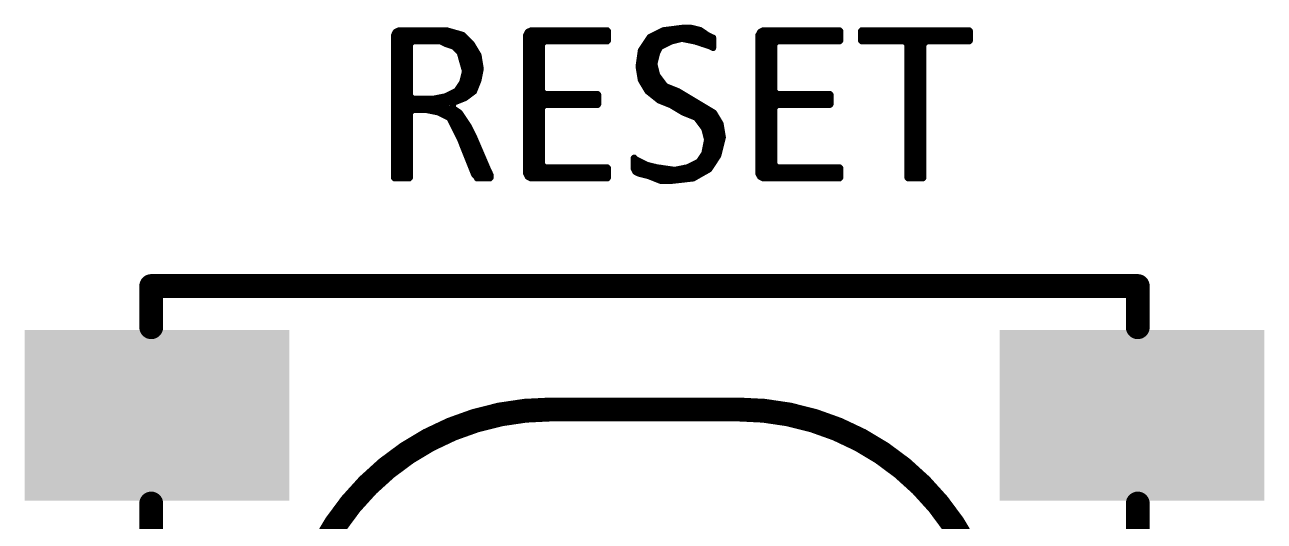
# Model space of a CAD drawing. Extents: x 17.6 to 58.9, y 21.2 to 90.7.
# Drawn here: x 30.77 to 36.05, y 40.01 to 42.12 of the extents above; entities that cross this region are included whole.
import ezdxf

# ---------------------------------------------------------------- set-up
doc = ezdxf.new("R2010")
doc.units = 0
doc.header["$MEASUREMENT"] = 0
doc.layers.get('0').update_dxf_attribs({"linetype": 'CONTINUOUS'})
doc.layers.add('SILKTOP_PHO', color=251, linetype='CONTINUOUS')

# ---------------------------------------------------------------- blocks, each defined once
blk = doc.blocks.new('ROUND_1')
at = {"const_width": 0.0127}
blk.add_lwpolyline([(-0.00635, 0, 1), (0.00635, 0, 1)], format="xyb", close=True, dxfattribs=at)
blk = doc.blocks.new('ROUND_33')
at = {"const_width": 0.0508}
blk.add_lwpolyline([(-0.0254, 0, 1), (0.0254, 0, 1)], format="xyb", close=True, dxfattribs=at)
blk = doc.blocks.new('RECTANGLE_239')
blk.add_solid([(0.563118, 0.363092), (0.563118, -0.363092), (-0.563118, 0.363092), (-0.563118, -0.363092)])

msp = doc.modelspace()

# ---------------------------------------------------------------- linework, layer by layer
at = {"layer": 'SILKTOP_PHO'}
for points, const_width in [([(32.362902, 42.095928), (32.348424, 42.088816)], 0.0254), ([(32.3596, 41.4655), (32.3596, 42.094404)], 0.0254), ([(32.566102, 42.095928), (32.362902, 42.095928)], 0.0254), ([(32.385, 41.4655), (32.385, 42.095928)], 0.0254), ([(32.4104, 42.040302), (32.4104, 42.095928)], 0.0254), ([(32.4358, 42.04843), (32.4358, 42.095928)], 0.0254), ([(32.4612, 42.04843), (32.4612, 42.095928)], 0.0254), ([(32.4866, 42.04843), (32.4866, 42.095928)], 0.0254), ([(32.512, 42.04843), (32.512, 42.095928)], 0.0254), ([(32.5374, 42.04843), (32.5374, 42.095928)], 0.0254), ([(32.5628, 42.037), (32.5628, 42.095928)], 0.0254), ([(32.634174, 42.07637), (32.566102, 42.095928)], 0.0254), ([(32.925004, 42.095928), (32.910526, 42.088816)], 0.0254), ([(32.9184, 41.468802), (32.9184, 42.092626)], 0.0254), ([(33.24987, 42.095928), (32.925004, 42.095928)], 0.0254), ([(32.9438, 41.4655), (32.9438, 42.095928)], 0.0254), ([(32.9692, 41.4655), (32.9692, 42.095928)], 0.0254), ([(32.9946, 42.04843), (32.9946, 42.095928)], 0.0254), ([(33.02, 42.04843), (33.02, 42.095928)], 0.0254), ([(33.0454, 42.04843), (33.0454, 42.095928)], 0.0254), ([(33.0708, 42.04843), (33.0708, 42.095928)], 0.0254), ([(33.0962, 42.04843), (33.0962, 42.095928)], 0.0254), ([(33.1216, 42.04843), (33.1216, 42.095928)], 0.0254), ([(33.147, 42.04843), (33.147, 42.095928)], 0.0254), ([(33.1724, 42.04843), (33.1724, 42.095928)], 0.0254), ([(33.1978, 42.04843), (33.1978, 42.095928)], 0.0254), ([(33.2232, 42.04843), (33.2232, 42.095928)], 0.0254), ([(33.2486, 42.04843), (33.2486, 42.095928)], 0.0254), ([(33.252664, 42.09288), (33.24987, 42.095928)], 0.0254), ([(33.252664, 42.051478), (33.252664, 42.09288)], 0.0254), ([(33.487868, 42.096182), (33.43021, 42.06748)], 0.0254), ([(33.568132, 42.106342), (33.487868, 42.096182)], 0.0254), ([(33.5026, 42.03827), (33.5026, 42.098214)], 0.0254), ([(33.528, 42.049446), (33.528, 42.101262)], 0.0254), ([(33.5534, 42.055796), (33.5534, 42.104564)], 0.0254), ([(33.607502, 42.106342), (33.568132, 42.106342)], 0.0254), ([(33.5788, 42.056812), (33.5788, 42.106342)], 0.0254), ([(33.6042, 42.051732), (33.6042, 42.106342)], 0.0254), ([(33.645348, 42.096944), (33.607502, 42.106342)], 0.0254), ([(33.6296, 42.045636), (33.6296, 42.100754)], 0.0254), ([(33.674812, 42.077132), (33.645348, 42.096944)], 0.0254), ([(33.913826, 42.095928), (33.899602, 42.088816)], 0.0254), ([(33.909, 41.46804), (33.909, 42.093388)], 0.0254), ([(34.238692, 42.095928), (33.913826, 42.095928)], 0.0254), ([(33.9344, 41.4655), (33.9344, 42.095928)], 0.0254), ([(33.9598, 41.4655), (33.9598, 42.095928)], 0.0254), ([(33.9852, 42.04843), (33.9852, 42.095928)], 0.0254), ([(34.0106, 42.04843), (34.0106, 42.095928)], 0.0254), ([(34.036, 42.04843), (34.036, 42.095928)], 0.0254), ([(34.0614, 42.04843), (34.0614, 42.095928)], 0.0254), ([(34.0868, 42.04843), (34.0868, 42.095928)], 0.0254), ([(34.1122, 42.04843), (34.1122, 42.095928)], 0.0254), ([(34.1376, 42.04843), (34.1376, 42.095928)], 0.0254), ([(34.163, 42.04843), (34.163, 42.095928)], 0.0254), ([(34.1884, 42.04843), (34.1884, 42.095928)], 0.0254), ([(34.2138, 42.04843), (34.2138, 42.095928)], 0.0254), ([(34.24174, 42.09288), (34.238692, 42.095928)], 0.0254), ([(34.2392, 42.048938), (34.2392, 42.09542)], 0.0254), ([(34.24174, 42.051478), (34.24174, 42.09288)], 0.0254), ([(34.332418, 42.095928), (34.329624, 42.09288)], 0.0254), ([(34.329624, 42.09288), (34.329624, 42.051478)], 0.0254), ([(34.79038, 42.095928), (34.332418, 42.095928)], 0.0254), ([(34.3408, 42.04843), (34.3408, 42.095928)], 0.0254), ([(34.3662, 42.04843), (34.3662, 42.095928)], 0.0254), ([(34.3916, 42.04843), (34.3916, 42.095928)], 0.0254), ([(34.417, 42.04843), (34.417, 42.095928)], 0.0254), ([(34.4424, 42.04843), (34.4424, 42.095928)], 0.0254), ([(34.4678, 42.04843), (34.4678, 42.095928)], 0.0254), ([(34.4932, 42.04843), (34.4932, 42.095928)], 0.0254), ([(34.5186, 42.047922), (34.5186, 42.095928)], 0.0254), ([(34.544, 41.4655), (34.544, 42.095928)], 0.0254), ([(34.5694, 41.4655), (34.5694, 42.095928)], 0.0254), ([(34.5948, 41.467532), (34.5948, 42.095928)], 0.0254), ([(34.6202, 42.04843), (34.6202, 42.095928)], 0.0254), ([(34.6456, 42.04843), (34.6456, 42.095928)], 0.0254), ([(34.671, 42.04843), (34.671, 42.095928)], 0.0254), ([(34.6964, 42.04843), (34.6964, 42.095928)], 0.0254), ([(34.7218, 42.04843), (34.7218, 42.095928)], 0.0254), ([(34.7472, 42.04843), (34.7472, 42.095928)], 0.0254), ([(34.7726, 42.04843), (34.7726, 42.095928)], 0.0254), ([(34.793428, 42.09288), (34.79038, 42.095928)], 0.0254), ([(34.793428, 42.051478), (34.793428, 42.09288)], 0.0254), ([(32.348424, 42.088816), (32.341312, 42.074338)], 0.0254), ([(32.341312, 42.074338), (32.341312, 41.468548)], 0.0254), ([(32.409638, 42.03573), (32.422338, 42.04843)], 0.0254), ([(32.422338, 42.04843), (32.536892, 42.04843)], 0.0254), ([(32.536892, 42.04843), (32.54248, 42.04716)], 0.0254), ([(32.54248, 42.04716), (32.562546, 42.037)], 0.0254), ([(32.5882, 42.028618), (32.5882, 42.089578)], 0.0254), ([(32.6136, 42.008044), (32.6136, 42.082466)], 0.0254), ([(32.672528, 42.03827), (32.634174, 42.07637)], 0.0254), ([(32.639, 41.937686), (32.639, 42.071798)], 0.0254), ([(32.6644, 41.822116), (32.6644, 42.046398)], 0.0254), ([(32.910526, 42.088816), (32.903414, 42.074338)], 0.0254), ([(32.903414, 42.074338), (32.903414, 41.48709)], 0.0254), ([(32.97174, 42.03573), (32.98444, 42.04843)], 0.0254), ([(32.98444, 42.04843), (33.24987, 42.04843)], 0.0254), ([(33.24987, 42.04843), (33.252664, 42.051478)], 0.0254), ([(33.43021, 42.06748), (33.39211, 42.01033)], 0.0254), ([(33.4264, 41.831768), (33.4264, 42.061638)], 0.0254), ([(33.4518, 41.959022), (33.4518, 42.078402)], 0.0254), ([(33.4772, 42.02557), (33.4772, 42.091102)], 0.0254), ([(33.47847, 42.026332), (33.520126, 42.04716)], 0.0254), ([(33.520126, 42.04716), (33.522666, 42.048176)], 0.0254), ([(33.522666, 42.048176), (33.564322, 42.05859)], 0.0254), ([(33.564322, 42.05859), (33.56991, 42.05859)], 0.0254), ([(33.56991, 42.05859), (33.62198, 42.048176)], 0.0254), ([(33.62198, 42.048176), (33.623504, 42.047922)], 0.0254), ([(33.623504, 42.047922), (33.685988, 42.027094)], 0.0254), ([(33.655, 42.037254), (33.655, 42.09034)], 0.0254), ([(33.676082, 42.07637), (33.674812, 42.077132)], 0.0254), ([(33.69691, 42.065956), (33.676082, 42.07637)], 0.0254), ([(33.6804, 42.028872), (33.6804, 42.074338)], 0.0254), ([(33.700466, 42.06494), (33.69691, 42.065956)], 0.0254), ([(33.700466, 42.020236), (33.700466, 42.06494)], 0.0254), ([(33.899602, 42.088816), (33.892236, 42.074338)], 0.0254), ([(33.892236, 42.074338), (33.892236, 41.48709)], 0.0254), ([(33.960562, 42.03573), (33.973262, 42.04843)], 0.0254), ([(33.973262, 42.04843), (34.238692, 42.04843)], 0.0254), ([(34.238692, 42.04843), (34.24174, 42.051478)], 0.0254), ([(34.329624, 42.051478), (34.332418, 42.04843)], 0.0254), ([(34.332418, 42.04843), (34.514536, 42.04843)], 0.0254), ([(34.514536, 42.04843), (34.527236, 42.03573)], 0.0254), ([(34.595562, 42.03573), (34.608262, 42.04843)], 0.0254), ([(34.608262, 42.04843), (34.79038, 42.04843)], 0.0254), ([(34.79038, 42.04843), (34.793428, 42.051478)], 0.0254), ([(32.409638, 41.817036), (32.409638, 42.03573)], 0.0254), ([(32.562546, 42.037), (32.592772, 42.027094)], 0.0254), ([(32.592772, 42.027094), (32.597852, 42.023792)], 0.0254), ([(32.597852, 42.023792), (32.61868, 42.003218)], 0.0254), ([(32.61868, 42.003218), (32.621982, 41.99763)], 0.0254), ([(32.621982, 41.99763), (32.642556, 41.924732)], 0.0254), ([(32.701738, 41.989756), (32.672528, 42.03827)], 0.0254), ([(32.6898, 41.853866), (32.6898, 42.009314)], 0.0254), ([(32.711136, 41.931844), (32.701738, 41.989756)], 0.0254), ([(32.97174, 41.837864), (32.97174, 42.03573)], 0.0254), ([(33.39211, 42.01033), (33.382458, 41.942258)], 0.0254), ([(33.401, 41.86936), (33.401, 42.023538)], 0.0254), ([(33.451038, 41.955466), (33.461452, 41.997122)], 0.0254), ([(33.461452, 41.997122), (33.462214, 41.999916)], 0.0254), ([(33.462214, 41.999916), (33.472628, 42.02049)], 0.0254), ([(33.472628, 42.02049), (33.47847, 42.026332)], 0.0254), ([(33.685988, 42.027094), (33.687512, 42.026332)], 0.0254), ([(33.687512, 42.026332), (33.700212, 42.019982)], 0.0254), ([(33.700212, 42.019982), (33.700466, 42.020236)], 0.0254), ([(33.960562, 41.837864), (33.960562, 42.03573)], 0.0254), ([(34.527236, 42.03573), (34.527236, 41.468548)], 0.0254), ([(34.595562, 41.468548), (34.595562, 42.03573)], 0.0254), ([(33.382458, 41.942258), (33.39211, 41.884092)], 0.0254), ([(33.451038, 41.94937), (33.451038, 41.955466)], 0.0254), ([(33.461452, 41.907714), (33.451038, 41.94937)], 0.0254), ([(33.4518, 41.811448), (33.4518, 41.945814)], 0.0254), ([(32.64281, 41.918128), (32.632396, 41.876472)], 0.0254), ([(32.639, 41.805098), (32.639, 41.903142)], 0.0254), ([(32.642556, 41.924732), (32.643064, 41.921176)], 0.0254), ([(32.643064, 41.921176), (32.64281, 41.918128)], 0.0254), ([(32.682434, 41.835578), (32.701484, 41.88333)], 0.0254), ([(32.701484, 41.88333), (32.711136, 41.931844)], 0.0254), ([(33.39211, 41.884092), (33.420812, 41.836086)], 0.0254), ([(33.463484, 41.903142), (33.461452, 41.907714)], 0.0254), ([(33.494726, 41.861486), (33.463484, 41.903142)], 0.0254), ([(33.4772, 41.793922), (33.4772, 41.884854)], 0.0254), ([(32.604964, 41.837102), (32.563308, 41.816274)], 0.0254), ([(32.5882, 41.78173), (32.5882, 41.82872)], 0.0254), ([(32.60979, 41.84142), (32.604964, 41.837102)], 0.0254), ([(32.630618, 41.872662), (32.60979, 41.84142)], 0.0254), ([(32.6136, 41.794938), (32.6136, 41.847008)], 0.0254), ([(32.632396, 41.876472), (32.630618, 41.872662)], 0.0254), ([(32.645096, 41.807384), (32.682434, 41.835578)], 0.0254), ([(32.98444, 41.825164), (32.97174, 41.837864)], 0.0254), ([(33.420812, 41.836086), (33.469834, 41.79697)], 0.0254), ([(33.50006, 41.857422), (33.494726, 41.861486)], 0.0254), ([(33.551368, 41.836848), (33.50006, 41.857422)], 0.0254), ([(33.5026, 41.783762), (33.5026, 41.856406)], 0.0254), ([(33.528, 41.772332), (33.528, 41.846246)], 0.0254), ([(33.703768, 41.745408), (33.551368, 41.836848)], 0.0254), ([(33.5534, 41.757092), (33.5534, 41.835578)], 0.0254), ([(33.973262, 41.825164), (33.960562, 41.837864)], 0.0254), ([(32.422338, 41.804336), (32.409638, 41.817036)], 0.0254), ([(32.4104, 41.74871), (32.4104, 41.812718)], 0.0254), ([(32.50565, 41.804336), (32.422338, 41.804336)], 0.0254), ([(32.4358, 41.757092), (32.4358, 41.804336)], 0.0254), ([(32.4612, 41.757092), (32.4612, 41.804336)], 0.0254), ([(32.4866, 41.754806), (32.4866, 41.804336)], 0.0254), ([(32.507936, 41.80459), (32.50565, 41.804336)], 0.0254), ([(32.560006, 41.815004), (32.507936, 41.80459)], 0.0254), ([(32.512, 41.749726), (32.512, 41.805606)], 0.0254), ([(32.5374, 41.742614), (32.5374, 41.810686)], 0.0254), ([(32.563308, 41.816274), (32.560006, 41.815004)], 0.0254), ([(32.5628, 41.729914), (32.5628, 41.81602)], 0.0254), ([(32.592264, 41.764966), (32.59455, 41.787318)], 0.0254), ([(32.59455, 41.787318), (32.645096, 41.807384)], 0.0254), ([(32.97174, 41.76522), (32.98444, 41.77792)], 0.0254), ([(33.208214, 41.825164), (32.98444, 41.825164)], 0.0254), ([(32.98444, 41.77792), (33.208214, 41.77792)], 0.0254), ([(32.9946, 41.77792), (32.9946, 41.825164)], 0.0254), ([(33.02, 41.77792), (33.02, 41.825164)], 0.0254), ([(33.0454, 41.77792), (33.0454, 41.825164)], 0.0254), ([(33.0708, 41.77792), (33.0708, 41.825164)], 0.0254), ([(33.0962, 41.77792), (33.0962, 41.825164)], 0.0254), ([(33.1216, 41.77792), (33.1216, 41.825164)], 0.0254), ([(33.147, 41.77792), (33.147, 41.825164)], 0.0254), ([(33.1724, 41.77792), (33.1724, 41.825164)], 0.0254), ([(33.1978, 41.77792), (33.1978, 41.825164)], 0.0254), ([(33.211008, 41.82237), (33.208214, 41.825164)], 0.0254), ([(33.208214, 41.77792), (33.211008, 41.780714)], 0.0254), ([(33.211008, 41.780714), (33.211008, 41.82237)], 0.0254), ([(33.469834, 41.79697), (33.520126, 41.776904)], 0.0254), ([(33.520126, 41.776904), (33.521904, 41.775888)], 0.0254), ([(33.5788, 41.742868), (33.5788, 41.820338)], 0.0254), ([(33.6042, 41.732708), (33.6042, 41.805098)], 0.0254), ([(33.6296, 41.720516), (33.6296, 41.789858)], 0.0254), ([(33.960562, 41.76522), (33.973262, 41.77792)], 0.0254), ([(34.197036, 41.825164), (33.973262, 41.825164)], 0.0254), ([(33.973262, 41.77792), (34.197036, 41.77792)], 0.0254), ([(33.9852, 41.77792), (33.9852, 41.825164)], 0.0254), ([(34.0106, 41.77792), (34.0106, 41.825164)], 0.0254), ([(34.036, 41.77792), (34.036, 41.825164)], 0.0254), ([(34.0614, 41.77792), (34.0614, 41.825164)], 0.0254), ([(34.0868, 41.77792), (34.0868, 41.825164)], 0.0254), ([(34.1122, 41.77792), (34.1122, 41.825164)], 0.0254), ([(34.1376, 41.77792), (34.1376, 41.825164)], 0.0254), ([(34.163, 41.77792), (34.163, 41.825164)], 0.0254), ([(34.1884, 41.77792), (34.1884, 41.825164)], 0.0254), ([(34.200084, 41.82237), (34.197036, 41.825164)], 0.0254), ([(34.197036, 41.77792), (34.200084, 41.780714)], 0.0254), ([(34.200084, 41.780714), (34.200084, 41.82237)], 0.0254), ([(32.409638, 41.744392), (32.422338, 41.757092)], 0.0254), ([(32.409638, 41.468548), (32.409638, 41.744392)], 0.0254), ([(32.422338, 41.757092), (32.474408, 41.757092)], 0.0254), ([(32.474408, 41.757092), (32.476694, 41.756838)], 0.0254), ([(32.476694, 41.756838), (32.528764, 41.746424)], 0.0254), ([(32.528764, 41.746424), (32.532066, 41.745154)], 0.0254), ([(32.532066, 41.745154), (32.573722, 41.724326)], 0.0254), ([(32.573722, 41.724326), (32.57931, 41.718738)], 0.0254), ([(32.5882, 41.700958), (32.5882, 41.769284)], 0.0254), ([(32.62122, 41.745408), (32.592264, 41.764966)], 0.0254), ([(32.6136, 41.650158), (32.6136, 41.750742)], 0.0254), ([(32.661098, 41.685718), (32.62122, 41.745408)], 0.0254), ([(32.97174, 41.525698), (32.97174, 41.76522)], 0.0254), ([(33.521904, 41.775888), (33.572958, 41.745154)], 0.0254), ([(33.572958, 41.745154), (33.624012, 41.724834)], 0.0254), ([(33.624012, 41.724834), (33.6296, 41.72077)], 0.0254), ([(33.655, 41.686734), (33.655, 41.774618)], 0.0254), ([(33.6804, 41.50233), (33.6804, 41.759378)], 0.0254), ([(33.732216, 41.698164), (33.703768, 41.745408)], 0.0254), ([(33.7058, 41.537636), (33.7058, 41.742106)], 0.0254), ([(33.960562, 41.525698), (33.960562, 41.76522)], 0.0254), ([(32.57931, 41.718738), (32.620966, 41.635426)], 0.0254), ([(32.639, 41.590468), (32.639, 41.718992)], 0.0254), ([(32.681418, 41.645332), (32.661098, 41.685718)], 0.0254), ([(32.6644, 41.526968), (32.6644, 41.679114)], 0.0254), ([(33.6296, 41.72077), (33.660842, 41.679114)], 0.0254), ([(33.660842, 41.679114), (33.662874, 41.674542)], 0.0254), ([(33.662874, 41.674542), (33.673288, 41.632886)], 0.0254), ([(33.7312, 41.598342), (33.7312, 41.699688)], 0.0254), ([(33.741868, 41.64076), (33.732216, 41.698164)], 0.0254), ([(32.620966, 41.635426), (32.621474, 41.63441)], 0.0254), ([(32.621474, 41.63441), (32.682942, 41.48074)], 0.0254), ([(32.743648, 41.49979), (32.681418, 41.645332)], 0.0254), ([(32.6898, 41.473882), (32.6898, 41.62552)], 0.0254), ([(33.673542, 41.627298), (33.663128, 41.575228)], 0.0254), ([(33.673288, 41.632886), (33.673542, 41.627298)], 0.0254), ([(33.722056, 41.56202), (33.741868, 41.64076)], 0.0254), ([(32.7152, 41.4655), (32.7152, 41.566338)], 0.0254), ([(33.661096, 41.570656), (33.640268, 41.539414)], 0.0254), ([(33.663128, 41.575228), (33.661096, 41.570656)], 0.0254), ([(32.98444, 41.512998), (32.97174, 41.525698)], 0.0254), ([(33.24987, 41.512998), (32.98444, 41.512998)], 0.0254), ([(32.9946, 41.4655), (32.9946, 41.512998)], 0.0254), ([(33.02, 41.4655), (33.02, 41.512998)], 0.0254), ([(33.0454, 41.4655), (33.0454, 41.512998)], 0.0254), ([(33.0708, 41.4655), (33.0708, 41.512998)], 0.0254), ([(33.0962, 41.4655), (33.0962, 41.512998)], 0.0254), ([(33.1216, 41.4655), (33.1216, 41.512998)], 0.0254), ([(33.147, 41.4655), (33.147, 41.512998)], 0.0254), ([(33.1724, 41.4655), (33.1724, 41.512998)], 0.0254), ([(33.1978, 41.4655), (33.1978, 41.512998)], 0.0254), ([(33.2232, 41.4655), (33.2232, 41.512998)], 0.0254), ([(33.2486, 41.4655), (33.2486, 41.512998)], 0.0254), ([(33.252664, 41.50995), (33.24987, 41.512998)], 0.0254), ([(33.364424, 41.554654), (33.361376, 41.551606)], 0.0254), ([(33.361376, 41.551606), (33.361376, 41.507918)], 0.0254), ([(33.371028, 41.547796), (33.364424, 41.554654)], 0.0254), ([(33.37433, 41.54551), (33.371028, 41.547796)], 0.0254), ([(33.415986, 41.524682), (33.37433, 41.54551)], 0.0254), ([(33.3756, 41.489884), (33.3756, 41.545002)], 0.0254), ([(33.401, 41.481502), (33.401, 41.532302)], 0.0254), ([(33.418526, 41.523666), (33.415986, 41.524682)], 0.0254), ([(33.460182, 41.513252), (33.418526, 41.523666)], 0.0254), ([(33.4264, 41.474898), (33.4264, 41.521888)], 0.0254), ([(33.4518, 41.464738), (33.4518, 41.515538)], 0.0254), ([(33.461452, 41.512998), (33.460182, 41.513252)], 0.0254), ([(33.53435, 41.502584), (33.461452, 41.512998)], 0.0254), ([(33.590738, 41.513252), (33.538668, 41.502838)], 0.0254), ([(33.593786, 41.514268), (33.590738, 41.513252)], 0.0254), ([(33.635442, 41.535096), (33.593786, 41.514268)], 0.0254), ([(33.6042, 41.463976), (33.6042, 41.519602)], 0.0254), ([(33.6296, 41.473374), (33.6296, 41.532302)], 0.0254), ([(33.640268, 41.539414), (33.635442, 41.535096)], 0.0254), ([(33.655, 41.487852), (33.655, 41.561258)], 0.0254), ([(33.683448, 41.503854), (33.722056, 41.56202)], 0.0254), ([(33.973262, 41.512998), (33.960562, 41.525698)], 0.0254), ([(34.238692, 41.512998), (33.973262, 41.512998)], 0.0254), ([(33.9852, 41.4655), (33.9852, 41.512998)], 0.0254), ([(34.0106, 41.4655), (34.0106, 41.512998)], 0.0254), ([(34.036, 41.4655), (34.036, 41.512998)], 0.0254), ([(34.0614, 41.4655), (34.0614, 41.512998)], 0.0254), ([(34.0868, 41.4655), (34.0868, 41.512998)], 0.0254), ([(34.1122, 41.4655), (34.1122, 41.512998)], 0.0254), ([(34.1376, 41.4655), (34.1376, 41.512998)], 0.0254), ([(34.163, 41.4655), (34.163, 41.512998)], 0.0254), ([(34.1884, 41.4655), (34.1884, 41.512998)], 0.0254), ([(34.2138, 41.4655), (34.2138, 41.512998)], 0.0254), ([(34.24174, 41.50995), (34.238692, 41.512998)], 0.0254), ([(34.2392, 41.466008), (34.2392, 41.51249)], 0.0254), ([(32.341312, 41.468548), (32.34436, 41.4655)], 0.0254), ([(32.34436, 41.4655), (32.40659, 41.4655)], 0.0254), ([(32.40659, 41.4655), (32.409638, 41.468548)], 0.0254), ([(32.682942, 41.48074), (32.691578, 41.472104)], 0.0254), ([(32.691578, 41.472104), (32.69488, 41.4655)], 0.0254), ([(32.69488, 41.4655), (32.749998, 41.4655)], 0.0254), ([(32.7406, 41.4655), (32.7406, 41.507156)], 0.0254), ([(32.743902, 41.499282), (32.743648, 41.49979)], 0.0254), ([(32.753046, 41.480994), (32.743902, 41.499282)], 0.0254), ([(32.749998, 41.4655), (32.753046, 41.468548)], 0.0254), ([(32.753046, 41.468548), (32.753046, 41.480994)], 0.0254), ([(32.903414, 41.48709), (32.910526, 41.472612)], 0.0254), ([(32.910526, 41.472612), (32.925004, 41.4655)], 0.0254), ([(32.925004, 41.4655), (33.24987, 41.4655)], 0.0254), ([(33.24987, 41.4655), (33.252664, 41.468548)], 0.0254), ([(33.252664, 41.468548), (33.252664, 41.50995)], 0.0254), ([(33.361376, 41.507918), (33.368742, 41.49344)], 0.0254), ([(33.368742, 41.49344), (33.38449, 41.485566)], 0.0254), ([(33.38449, 41.485566), (33.424622, 41.475406)], 0.0254), ([(33.424622, 41.475406), (33.4264, 41.474898)], 0.0254), ([(33.4264, 41.474898), (33.476184, 41.455086)], 0.0254), ([(33.4772, 41.455086), (33.4772, 41.510966)], 0.0254), ([(33.5026, 41.455086), (33.5026, 41.507156)], 0.0254), ([(33.524952, 41.455086), (33.615376, 41.465246)], 0.0254), ([(33.528, 41.45534), (33.528, 41.5036)], 0.0254), ([(33.538668, 41.502838), (33.53435, 41.502584)], 0.0254), ([(33.5534, 41.458134), (33.5534, 41.505886)], 0.0254), ([(33.5788, 41.461182), (33.5788, 41.510966)], 0.0254), ([(33.615376, 41.465246), (33.683448, 41.503854)], 0.0254), ([(33.892236, 41.48709), (33.899602, 41.472612)], 0.0254), ([(33.899602, 41.472612), (33.913826, 41.4655)], 0.0254), ([(33.913826, 41.4655), (34.238692, 41.4655)], 0.0254), ([(34.238692, 41.4655), (34.24174, 41.468548)], 0.0254), ([(34.24174, 41.468548), (34.24174, 41.50995)], 0.0254), ([(34.527236, 41.468548), (34.530284, 41.4655)], 0.0254), ([(34.530284, 41.4655), (34.592768, 41.4655)], 0.0254), ([(34.592768, 41.4655), (34.595562, 41.468548)], 0.0254), ([(33.476184, 41.455086), (33.524952, 41.455086)], 0.0254), ([(35.50793, 41.007792), (31.30804, 41.007792)], 0.1016), ([(31.30804, 40.832786), (31.30804, 41.007792)], 0.1016), ([(35.50793, 40.832786), (35.50793, 41.007792)], 0.1016), ([(33.008062, 40.482774), (33.807908, 40.482774)], 0.1016), ([(31.30804, 40.082724), (31.30804, 38.682676)], 0.1016), ([(35.50793, 38.682676), (35.50793, 40.082724)], 0.1016)]:
    msp.add_lwpolyline(points, dxfattribs=dict(at, const_width=const_width))
at = {"layer": 'SILKTOP_PHO', "const_width": 0.1016}
for points in [[(33.008062, 40.482774, 1), (33.008062, 38.282626)], [(33.807908, 38.282626, 1), (33.807908, 40.482774)]]:
    msp.add_lwpolyline(points, format="xyb", dxfattribs=at)

# ---------------------------------------------------------------- block references
for p in [(31.332932, 40.457628), (35.483038, 40.457628)]:
    msp.add_blockref('RECTANGLE_239', p)
at = {"layer": 'SILKTOP_PHO'}
for name, p in [('ROUND_1', (32.3596, 42.094404)), ('ROUND_1', (32.362902, 42.095928)), ('ROUND_1', (32.385, 42.095928)), ('ROUND_1', (32.4104, 42.095928)), ('ROUND_1', (32.4358, 42.095928)), ('ROUND_1', (32.4612, 42.095928)), ('ROUND_1', (32.4866, 42.095928)), ('ROUND_1', (32.512, 42.095928)), ('ROUND_1', (32.5374, 42.095928)), ('ROUND_1', (32.5628, 42.095928)), ('ROUND_1', (32.566102, 42.095928)), ('ROUND_1', (32.9184, 42.092626)), ('ROUND_1', (32.925004, 42.095928)), ('ROUND_1', (32.9438, 42.095928)), ('ROUND_1', (32.9692, 42.095928)), ('ROUND_1', (32.9946, 42.095928)), ('ROUND_1', (33.02, 42.095928)), ('ROUND_1', (33.0454, 42.095928)), ('ROUND_1', (33.0708, 42.095928)), ('ROUND_1', (33.0962, 42.095928)), ('ROUND_1', (33.1216, 42.095928)), ('ROUND_1', (33.147, 42.095928)), ('ROUND_1', (33.1724, 42.095928)), ('ROUND_1', (33.1978, 42.095928)), ('ROUND_1', (33.2232, 42.095928)), ('ROUND_1', (33.2486, 42.095928)), ('ROUND_1', (33.24987, 42.095928)), ('ROUND_1', (33.252664, 42.09288)), ('ROUND_1', (33.252664, 42.09288)), ('ROUND_1', (33.487868, 42.096182)), ('ROUND_1', (33.5026, 42.098214)), ('ROUND_1', (33.528, 42.101262)), ('ROUND_1', (33.5534, 42.104564)), ('ROUND_1', (33.568132, 42.106342)), ('ROUND_1', (33.5788, 42.106342)), ('ROUND_1', (33.6042, 42.106342)), ('ROUND_1', (33.607502, 42.106342)), ('ROUND_1', (33.6296, 42.100754)), ('ROUND_1', (33.645348, 42.096944)), ('ROUND_1', (33.909, 42.093388)), ('ROUND_1', (33.913826, 42.095928)), ('ROUND_1', (33.9344, 42.095928)), ('ROUND_1', (33.9598, 42.095928)), ('ROUND_1', (33.9852, 42.095928)), ('ROUND_1', (34.0106, 42.095928)), ('ROUND_1', (34.036, 42.095928)), ('ROUND_1', (34.0614, 42.095928)), ('ROUND_1', (34.0868, 42.095928)), ('ROUND_1', (34.1122, 42.095928)), ('ROUND_1', (34.1376, 42.095928)), ('ROUND_1', (34.163, 42.095928)), ('ROUND_1', (34.1884, 42.095928)), ('ROUND_1', (34.2138, 42.095928)), ('ROUND_1', (34.238692, 42.095928)), ('ROUND_1', (34.2392, 42.09542)), ('ROUND_1', (34.24174, 42.09288)), ('ROUND_1', (34.24174, 42.09288)), ('ROUND_1', (34.329624, 42.09288)), ('ROUND_1', (34.332418, 42.095928)), ('ROUND_1', (34.3408, 42.095928)), ('ROUND_1', (34.3662, 42.095928)), ('ROUND_1', (34.3916, 42.095928)), ('ROUND_1', (34.417, 42.095928)), ('ROUND_1', (34.4424, 42.095928)), ('ROUND_1', (34.4678, 42.095928)), ('ROUND_1', (34.4932, 42.095928)), ('ROUND_1', (34.5186, 42.095928)), ('ROUND_1', (34.544, 42.095928)), ('ROUND_1', (34.5694, 42.095928)), ('ROUND_1', (34.5948, 42.095928)), ('ROUND_1', (34.6202, 42.095928)), ('ROUND_1', (34.6456, 42.095928)), ('ROUND_1', (34.671, 42.095928)), ('ROUND_1', (34.6964, 42.095928)), ('ROUND_1', (34.7218, 42.095928)), ('ROUND_1', (34.7472, 42.095928)), ('ROUND_1', (34.7726, 42.095928)), ('ROUND_1', (34.79038, 42.095928)), ('ROUND_1', (34.793428, 42.09288)), ('ROUND_1', (34.793428, 42.09288)), ('ROUND_1', (32.341312, 42.074338)), ('ROUND_1', (32.348424, 42.088816)), ('ROUND_1', (32.4104, 42.040302)), ('ROUND_1', (32.422338, 42.04843)), ('ROUND_1', (32.4358, 42.04843)), ('ROUND_1', (32.4612, 42.04843)), ('ROUND_1', (32.4866, 42.04843)), ('ROUND_1', (32.512, 42.04843)), ('ROUND_1', (32.536892, 42.04843)), ('ROUND_1', (32.5374, 42.04843)), ('ROUND_1', (32.54248, 42.04716)), ('ROUND_1', (32.5882, 42.089578)), ('ROUND_1', (32.6136, 42.082466)), ('ROUND_1', (32.634174, 42.07637)), ('ROUND_1', (32.639, 42.071798)), ('ROUND_1', (32.6644, 42.046398)), ('ROUND_1', (32.903414, 42.074338)), ('ROUND_1', (32.910526, 42.088816)), ('ROUND_1', (32.98444, 42.04843)), ('ROUND_1', (32.9946, 42.04843)), ('ROUND_1', (33.02, 42.04843)), ('ROUND_1', (33.0454, 42.04843)), ('ROUND_1', (33.0708, 42.04843)), ('ROUND_1', (33.0962, 42.04843)), ('ROUND_1', (33.1216, 42.04843)), ('ROUND_1', (33.147, 42.04843)), ('ROUND_1', (33.1724, 42.04843)), ('ROUND_1', (33.1978, 42.04843)), ('ROUND_1', (33.2232, 42.04843)), ('ROUND_1', (33.2486, 42.04843)), ('ROUND_1', (33.24987, 42.04843)), ('ROUND_1', (33.252664, 42.051478)), ('ROUND_1', (33.4264, 42.061638)), ('ROUND_1', (33.43021, 42.06748)), ('ROUND_1', (33.4518, 42.078402)), ('ROUND_1', (33.4772, 42.091102)), ('ROUND_1', (33.520126, 42.04716)), ('ROUND_1', (33.522666, 42.048176)), ('ROUND_1', (33.528, 42.049446)), ('ROUND_1', (33.5534, 42.055796)), ('ROUND_1', (33.564322, 42.05859)), ('ROUND_1', (33.56991, 42.05859)), ('ROUND_1', (33.5788, 42.056812)), ('ROUND_1', (33.6042, 42.051732)), ('ROUND_1', (33.62198, 42.048176)), ('ROUND_1', (33.623504, 42.047922)), ('ROUND_1', (33.6296, 42.045636)), ('ROUND_1', (33.655, 42.09034)), ('ROUND_1', (33.674812, 42.077132)), ('ROUND_1', (33.676082, 42.07637)), ('ROUND_1', (33.6804, 42.074338)), ('ROUND_1', (33.69691, 42.065956)), ('ROUND_1', (33.700466, 42.06494)), ('ROUND_1', (33.892236, 42.074338)), ('ROUND_1', (33.899602, 42.088816)), ('ROUND_1', (33.973262, 42.04843)), ('ROUND_1', (33.9852, 42.04843)), ('ROUND_1', (34.0106, 42.04843)), ('ROUND_1', (34.036, 42.04843)), ('ROUND_1', (34.0614, 42.04843)), ('ROUND_1', (34.0868, 42.04843)), ('ROUND_1', (34.1122, 42.04843)), ('ROUND_1', (34.1376, 42.04843)), ('ROUND_1', (34.163, 42.04843)), ('ROUND_1', (34.1884, 42.04843)), ('ROUND_1', (34.2138, 42.04843)), ('ROUND_1', (34.238692, 42.04843)), ('ROUND_1', (34.2392, 42.048938)), ('ROUND_1', (34.24174, 42.051478)), ('ROUND_1', (34.329624, 42.051478)), ('ROUND_1', (34.332418, 42.04843)), ('ROUND_1', (34.3408, 42.04843)), ('ROUND_1', (34.3662, 42.04843)), ('ROUND_1', (34.3916, 42.04843)), ('ROUND_1', (34.417, 42.04843)), ('ROUND_1', (34.4424, 42.04843)), ('ROUND_1', (34.4678, 42.04843)), ('ROUND_1', (34.4932, 42.04843)), ('ROUND_1', (34.514536, 42.04843)), ('ROUND_1', (34.5186, 42.047922)), ('ROUND_1', (34.608262, 42.04843)), ('ROUND_1', (34.6202, 42.04843)), ('ROUND_1', (34.6456, 42.04843)), ('ROUND_1', (34.671, 42.04843)), ('ROUND_1', (34.6964, 42.04843)), ('ROUND_1', (34.7218, 42.04843)), ('ROUND_1', (34.7472, 42.04843)), ('ROUND_1', (34.7726, 42.04843)), ('ROUND_1', (34.79038, 42.04843)), ('ROUND_1', (34.793428, 42.051478)), ('ROUND_1', (32.409638, 42.03573)), ('ROUND_1', (32.562546, 42.037)), ('ROUND_1', (32.5628, 42.037)), ('ROUND_1', (32.5882, 42.028618)), ('ROUND_1', (32.592772, 42.027094)), ('ROUND_1', (32.597852, 42.023792)), ('ROUND_1', (32.6136, 42.008044)), ('ROUND_1', (32.61868, 42.003218)), ('ROUND_1', (32.61868, 42.003218)), ('ROUND_1', (32.621982, 41.99763)), ('ROUND_1', (32.621982, 41.99763)), ('ROUND_1', (32.672528, 42.03827)), ('ROUND_1', (32.6898, 42.009314)), ('ROUND_1', (32.701738, 41.989756)), ('ROUND_1', (32.701738, 41.989756)), ('ROUND_1', (32.97174, 42.03573)), ('ROUND_1', (33.39211, 42.01033)), ('ROUND_1', (33.401, 42.023538)), ('ROUND_1', (33.461452, 41.997122)), ('ROUND_1', (33.462214, 41.999916)), ('ROUND_1', (33.472628, 42.02049)), ('ROUND_1', (33.4772, 42.02557)), ('ROUND_1', (33.47847, 42.026332)), ('ROUND_1', (33.5026, 42.03827)), ('ROUND_1', (33.655, 42.037254)), ('ROUND_1', (33.6804, 42.028872)), ('ROUND_1', (33.685988, 42.027094)), ('ROUND_1', (33.687512, 42.026332)), ('ROUND_1', (33.700212, 42.019982)), ('ROUND_1', (33.700466, 42.020236)), ('ROUND_1', (33.960562, 42.03573)), ('ROUND_1', (34.527236, 42.03573)), ('ROUND_1', (34.595562, 42.03573)), ('ROUND_1', (32.639, 41.937686)), ('ROUND_1', (33.382458, 41.942258)), ('ROUND_1', (33.451038, 41.955466)), ('ROUND_1', (33.451038, 41.94937)), ('ROUND_1', (33.4518, 41.959022)), ('ROUND_1', (33.4518, 41.945814)), ('ROUND_1', (32.639, 41.903142)), ('ROUND_1', (32.642556, 41.924732)), ('ROUND_1', (32.64281, 41.918128)), ('ROUND_1', (32.643064, 41.921176)), ('ROUND_1', (32.643064, 41.921176)), ('ROUND_1', (32.701484, 41.88333)), ('ROUND_1', (32.711136, 41.931844)), ('ROUND_1', (33.39211, 41.884092)), ('ROUND_1', (33.461452, 41.907714)), ('ROUND_1', (33.463484, 41.903142)), ('ROUND_1', (33.4772, 41.884854)), ('ROUND_1', (32.5882, 41.82872)), ('ROUND_1', (32.604964, 41.837102)), ('ROUND_1', (32.60979, 41.84142)), ('ROUND_1', (32.6136, 41.847008)), ('ROUND_1', (32.630618, 41.872662)), ('ROUND_1', (32.632396, 41.876472)), ('ROUND_1', (32.682434, 41.835578)), ('ROUND_1', (32.6898, 41.853866)), ('ROUND_1', (32.97174, 41.837864)), ('ROUND_1', (33.401, 41.86936)), ('ROUND_1', (33.420812, 41.836086)), ('ROUND_1', (33.4264, 41.831768)), ('ROUND_1', (33.494726, 41.861486)), ('ROUND_1', (33.50006, 41.857422)), ('ROUND_1', (33.5026, 41.856406)), ('ROUND_1', (33.528, 41.846246)), ('ROUND_1', (33.551368, 41.836848)), ('ROUND_1', (33.5534, 41.835578)), ('ROUND_1', (33.960562, 41.837864)), ('ROUND_1', (32.409638, 41.817036)), ('ROUND_1', (32.4104, 41.812718)), ('ROUND_1', (32.422338, 41.804336)), ('ROUND_1', (32.4358, 41.804336)), ('ROUND_1', (32.4612, 41.804336)), ('ROUND_1', (32.4866, 41.804336)), ('ROUND_1', (32.50565, 41.804336)), ('ROUND_1', (32.507936, 41.80459)), ('ROUND_1', (32.512, 41.805606)), ('ROUND_1', (32.5374, 41.810686)), ('ROUND_1', (32.560006, 41.815004)), ('ROUND_1', (32.5628, 41.81602)), ('ROUND_1', (32.563308, 41.816274)), ('ROUND_1', (32.5882, 41.78173)), ('ROUND_1', (32.59455, 41.787318)), ('ROUND_1', (32.6136, 41.794938)), ('ROUND_1', (32.639, 41.805098)), ('ROUND_1', (32.645096, 41.807384)), ('ROUND_1', (32.6644, 41.822116)), ('ROUND_1', (32.98444, 41.825164)), ('ROUND_1', (32.98444, 41.77792)), ('ROUND_1', (32.9946, 41.825164)), ('ROUND_1', (32.9946, 41.77792)), ('ROUND_1', (33.02, 41.825164)), ('ROUND_1', (33.02, 41.77792)), ('ROUND_1', (33.0454, 41.825164)), ('ROUND_1', (33.0454, 41.77792)), ('ROUND_1', (33.0708, 41.825164)), ('ROUND_1', (33.0708, 41.77792)), ('ROUND_1', (33.0962, 41.825164)), ('ROUND_1', (33.0962, 41.77792)), ('ROUND_1', (33.1216, 41.825164)), ('ROUND_1', (33.1216, 41.77792)), ('ROUND_1', (33.147, 41.825164)), ('ROUND_1', (33.147, 41.77792)), ('ROUND_1', (33.1724, 41.825164)), ('ROUND_1', (33.1724, 41.77792)), ('ROUND_1', (33.1978, 41.825164)), ('ROUND_1', (33.1978, 41.77792)), ('ROUND_1', (33.208214, 41.825164)), ('ROUND_1', (33.208214, 41.77792)), ('ROUND_1', (33.211008, 41.82237)), ('ROUND_1', (33.211008, 41.780714)), ('ROUND_1', (33.4518, 41.811448)), ('ROUND_1', (33.469834, 41.79697)), ('ROUND_1', (33.4772, 41.793922)), ('ROUND_1', (33.5026, 41.783762)), ('ROUND_1', (33.520126, 41.776904)), ('ROUND_1', (33.5788, 41.820338)), ('ROUND_1', (33.6042, 41.805098)), ('ROUND_1', (33.6296, 41.789858)), ('ROUND_1', (33.973262, 41.825164)), ('ROUND_1', (33.973262, 41.77792)), ('ROUND_1', (33.9852, 41.825164)), ('ROUND_1', (33.9852, 41.77792)), ('ROUND_1', (34.0106, 41.825164)), ('ROUND_1', (34.0106, 41.77792)), ('ROUND_1', (34.036, 41.825164)), ('ROUND_1', (34.036, 41.77792)), ('ROUND_1', (34.0614, 41.825164)), ('ROUND_1', (34.0614, 41.77792)), ('ROUND_1', (34.0868, 41.825164)), ('ROUND_1', (34.0868, 41.77792)), ('ROUND_1', (34.1122, 41.825164)), ('ROUND_1', (34.1122, 41.77792)), ('ROUND_1', (34.1376, 41.825164)), ('ROUND_1', (34.1376, 41.77792)), ('ROUND_1', (34.163, 41.825164)), ('ROUND_1', (34.163, 41.77792)), ('ROUND_1', (34.1884, 41.825164)), ('ROUND_1', (34.1884, 41.77792)), ('ROUND_1', (34.197036, 41.825164)), ('ROUND_1', (34.197036, 41.77792)), ('ROUND_1', (34.200084, 41.82237)), ('ROUND_1', (34.200084, 41.780714)), ('ROUND_1', (32.409638, 41.744392)), ('ROUND_1', (32.4104, 41.74871)), ('ROUND_1', (32.422338, 41.757092)), ('ROUND_1', (32.4358, 41.757092)), ('ROUND_1', (32.4612, 41.757092)), ('ROUND_1', (32.474408, 41.757092)), ('ROUND_1', (32.476694, 41.756838)), ('ROUND_1', (32.4866, 41.754806)), ('ROUND_1', (32.512, 41.749726)), ('ROUND_1', (32.528764, 41.746424)), ('ROUND_1', (32.532066, 41.745154)), ('ROUND_1', (32.5374, 41.742614)), ('ROUND_1', (32.5628, 41.729914)), ('ROUND_1', (32.573722, 41.724326)), ('ROUND_1', (32.5882, 41.769284)), ('ROUND_1', (32.592264, 41.764966)), ('ROUND_1', (32.6136, 41.750742)), ('ROUND_1', (32.62122, 41.745408)), ('ROUND_1', (32.97174, 41.76522)), ('ROUND_1', (33.521904, 41.775888)), ('ROUND_1', (33.528, 41.772332)), ('ROUND_1', (33.5534, 41.757092)), ('ROUND_1', (33.572958, 41.745154)), ('ROUND_1', (33.572958, 41.745154)), ('ROUND_1', (33.5788, 41.742868)), ('ROUND_1', (33.6042, 41.732708)), ('ROUND_1', (33.624012, 41.724834)), ('ROUND_1', (33.655, 41.774618)), ('ROUND_1', (33.6804, 41.759378)), ('ROUND_1', (33.703768, 41.745408)), ('ROUND_1', (33.7058, 41.742106)), ('ROUND_1', (33.960562, 41.76522)), ('ROUND_1', (32.57931, 41.718738)), ('ROUND_1', (32.5882, 41.700958)), ('ROUND_1', (32.639, 41.718992)), ('ROUND_1', (32.661098, 41.685718)), ('ROUND_1', (32.6644, 41.679114)), ('ROUND_1', (33.6296, 41.72077)), ('ROUND_1', (33.6296, 41.720516)), ('ROUND_1', (33.655, 41.686734)), ('ROUND_1', (33.660842, 41.679114)), ('ROUND_1', (33.662874, 41.674542)), ('ROUND_1', (33.7312, 41.699688)), ('ROUND_1', (33.732216, 41.698164)), ('ROUND_1', (32.6136, 41.650158)), ('ROUND_1', (32.620966, 41.635426)), ('ROUND_1', (32.621474, 41.63441)), ('ROUND_1', (32.681418, 41.645332)), ('ROUND_1', (32.6898, 41.62552)), ('ROUND_1', (33.673288, 41.632886)), ('ROUND_1', (33.673542, 41.627298)), ('ROUND_1', (33.741868, 41.64076)), ('ROUND_1', (33.741868, 41.64076)), ('ROUND_1', (32.639, 41.590468)), ('ROUND_1', (32.7152, 41.566338)), ('ROUND_1', (33.661096, 41.570656)), ('ROUND_1', (33.663128, 41.575228)), ('ROUND_1', (33.7312, 41.598342)), ('ROUND_1', (32.6644, 41.526968)), ('ROUND_1', (32.97174, 41.525698)), ('ROUND_1', (32.98444, 41.512998)), ('ROUND_1', (32.9946, 41.512998)), ('ROUND_1', (33.02, 41.512998)), ('ROUND_1', (33.0454, 41.512998)), ('ROUND_1', (33.0708, 41.512998)), ('ROUND_1', (33.0962, 41.512998)), ('ROUND_1', (33.1216, 41.512998)), ('ROUND_1', (33.147, 41.512998)), ('ROUND_1', (33.1724, 41.512998)), ('ROUND_1', (33.1978, 41.512998)), ('ROUND_1', (33.2232, 41.512998)), ('ROUND_1', (33.2486, 41.512998)), ('ROUND_1', (33.24987, 41.512998)), ('ROUND_1', (33.361376, 41.551606)), ('ROUND_1', (33.364424, 41.554654)), ('ROUND_1', (33.371028, 41.547796)), ('ROUND_1', (33.37433, 41.54551)), ('ROUND_1', (33.3756, 41.545002)), ('ROUND_1', (33.401, 41.532302)), ('ROUND_1', (33.415986, 41.524682)), ('ROUND_1', (33.418526, 41.523666)), ('ROUND_1', (33.4264, 41.521888)), ('ROUND_1', (33.4518, 41.515538)), ('ROUND_1', (33.460182, 41.513252)), ('ROUND_1', (33.461452, 41.512998)), ('ROUND_1', (33.590738, 41.513252)), ('ROUND_1', (33.593786, 41.514268)), ('ROUND_1', (33.6042, 41.519602)), ('ROUND_1', (33.6296, 41.532302)), ('ROUND_1', (33.635442, 41.535096)), ('ROUND_1', (33.640268, 41.539414)), ('ROUND_1', (33.655, 41.561258)), ('ROUND_1', (33.7058, 41.537636)), ('ROUND_1', (33.722056, 41.56202)), ('ROUND_1', (33.960562, 41.525698)), ('ROUND_1', (33.973262, 41.512998)), ('ROUND_1', (33.9852, 41.512998)), ('ROUND_1', (34.0106, 41.512998)), ('ROUND_1', (34.036, 41.512998)), ('ROUND_1', (34.0614, 41.512998)), ('ROUND_1', (34.0868, 41.512998)), ('ROUND_1', (34.1122, 41.512998)), ('ROUND_1', (34.1376, 41.512998)), ('ROUND_1', (34.163, 41.512998)), ('ROUND_1', (34.1884, 41.512998)), ('ROUND_1', (34.2138, 41.512998)), ('ROUND_1', (34.238692, 41.512998)), ('ROUND_1', (34.2392, 41.51249)), ('ROUND_1', (32.341312, 41.468548)), ('ROUND_1', (32.34436, 41.4655)), ('ROUND_1', (32.3596, 41.4655)), ('ROUND_1', (32.385, 41.4655)), ('ROUND_1', (32.40659, 41.4655)), ('ROUND_1', (32.409638, 41.468548)), ('ROUND_1', (32.682942, 41.48074)), ('ROUND_1', (32.6898, 41.473882)), ('ROUND_1', (32.691578, 41.472104)), ('ROUND_1', (32.69488, 41.4655)), ('ROUND_1', (32.7152, 41.4655)), ('ROUND_1', (32.7406, 41.507156)), ('ROUND_1', (32.7406, 41.4655)), ('ROUND_1', (32.743648, 41.49979)), ('ROUND_1', (32.743902, 41.499282)), ('ROUND_1', (32.749998, 41.4655)), ('ROUND_1', (32.753046, 41.480994)), ('ROUND_1', (32.753046, 41.480994)), ('ROUND_1', (32.753046, 41.468548)), ('ROUND_1', (32.903414, 41.48709)), ('ROUND_1', (32.910526, 41.472612)), ('ROUND_1', (32.9184, 41.468802)), ('ROUND_1', (32.925004, 41.4655)), ('ROUND_1', (32.9438, 41.4655)), ('ROUND_1', (32.9692, 41.4655)), ('ROUND_1', (32.9946, 41.4655)), ('ROUND_1', (33.02, 41.4655)), ('ROUND_1', (33.0454, 41.4655)), ('ROUND_1', (33.0708, 41.4655)), ('ROUND_1', (33.0962, 41.4655)), ('ROUND_1', (33.1216, 41.4655)), ('ROUND_1', (33.147, 41.4655)), ('ROUND_1', (33.1724, 41.4655)), ('ROUND_1', (33.1978, 41.4655)), ('ROUND_1', (33.2232, 41.4655)), ('ROUND_1', (33.2486, 41.4655)), ('ROUND_1', (33.24987, 41.4655)), ('ROUND_1', (33.252664, 41.50995)), ('ROUND_1', (33.252664, 41.468548)), ('ROUND_1', (33.361376, 41.507918)), ('ROUND_1', (33.368742, 41.49344)), ('ROUND_1', (33.3756, 41.489884)), ('ROUND_1', (33.38449, 41.485566)), ('ROUND_1', (33.401, 41.481502)), ('ROUND_1', (33.424622, 41.475406)), ('ROUND_1', (33.4264, 41.474898)), ('ROUND_1', (33.4264, 41.474898)), ('ROUND_1', (33.4518, 41.464738)), ('ROUND_1', (33.4772, 41.510966)), ('ROUND_1', (33.5026, 41.507156)), ('ROUND_1', (33.528, 41.5036)), ('ROUND_1', (33.53435, 41.502584)), ('ROUND_1', (33.538668, 41.502838)), ('ROUND_1', (33.5534, 41.505886)), ('ROUND_1', (33.5788, 41.510966)), ('ROUND_1', (33.5788, 41.461182)), ('ROUND_1', (33.6042, 41.463976)), ('ROUND_1', (33.615376, 41.465246)), ('ROUND_1', (33.6296, 41.473374)), ('ROUND_1', (33.655, 41.487852)), ('ROUND_1', (33.6804, 41.50233)), ('ROUND_1', (33.683448, 41.503854)), ('ROUND_1', (33.892236, 41.48709)), ('ROUND_1', (33.899602, 41.472612)), ('ROUND_1', (33.909, 41.46804)), ('ROUND_1', (33.913826, 41.4655)), ('ROUND_1', (33.9344, 41.4655)), ('ROUND_1', (33.9598, 41.4655)), ('ROUND_1', (33.9852, 41.4655)), ('ROUND_1', (34.0106, 41.4655)), ('ROUND_1', (34.036, 41.4655)), ('ROUND_1', (34.0614, 41.4655)), ('ROUND_1', (34.0868, 41.4655)), ('ROUND_1', (34.1122, 41.4655)), ('ROUND_1', (34.1376, 41.4655)), ('ROUND_1', (34.163, 41.4655)), ('ROUND_1', (34.1884, 41.4655)), ('ROUND_1', (34.2138, 41.4655)), ('ROUND_1', (34.238692, 41.4655)), ('ROUND_1', (34.2392, 41.466008)), ('ROUND_1', (34.24174, 41.50995)), ('ROUND_1', (34.24174, 41.468548)), ('ROUND_1', (34.527236, 41.468548)), ('ROUND_1', (34.530284, 41.4655)), ('ROUND_1', (34.544, 41.4655)), ('ROUND_1', (34.5694, 41.4655)), ('ROUND_1', (34.592768, 41.4655)), ('ROUND_1', (34.5948, 41.467532)), ('ROUND_1', (34.595562, 41.468548)), ('ROUND_1', (33.476184, 41.455086)), ('ROUND_1', (33.4772, 41.455086)), ('ROUND_1', (33.5026, 41.455086)), ('ROUND_1', (33.524952, 41.455086)), ('ROUND_1', (33.528, 41.45534)), ('ROUND_1', (33.5534, 41.458134)), ('ROUND_33', (31.30804, 41.007792)), ('ROUND_33', (31.30804, 41.007792)), ('ROUND_33', (35.50793, 41.007792)), ('ROUND_33', (35.50793, 41.007792)), ('ROUND_33', (31.30804, 40.832786)), ('ROUND_33', (35.50793, 40.832786)), ('ROUND_33', (33.008062, 40.482774)), ('ROUND_33', (33.008062, 40.482774)), ('ROUND_33', (33.807908, 40.482774)), ('ROUND_33', (33.807908, 40.482774)), ('ROUND_33', (31.30804, 40.082724)), ('ROUND_33', (35.50793, 40.082724))]:
    msp.add_blockref(name, p, dxfattribs=at)

doc.saveas('drawing.dxf')
